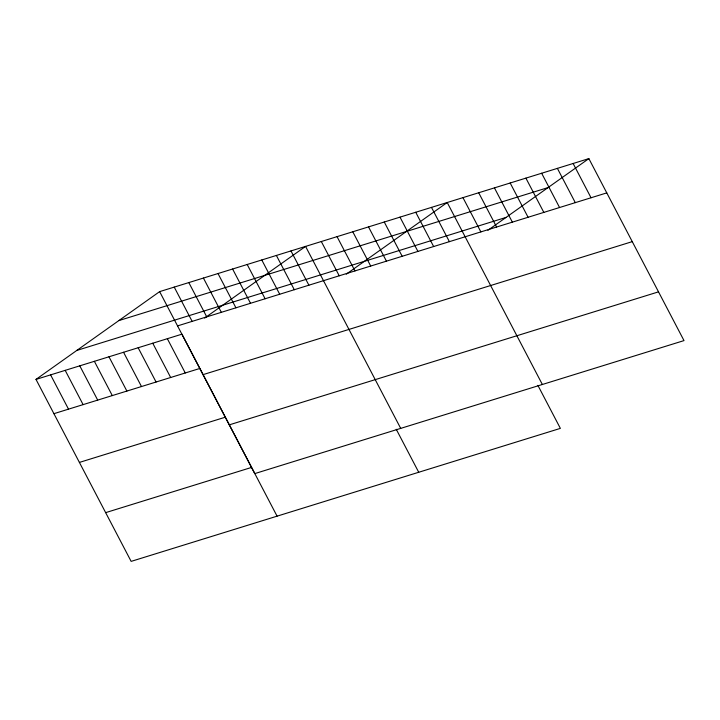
<?xml version="1.0" encoding="UTF-8"?>
<svg xmlns="http://www.w3.org/2000/svg" width="720" height="720" viewBox="0 0 720 720"><rect width="100%" height="100%" fill="white"/><g stroke="black" fill="none" stroke-linecap="round" stroke-linejoin="round"><path stroke-width="1.08" d="M537.885 385.362L560.367 428.373L131.139 561.384L36 379.404L159.633 291.627L588.861 158.616L684 340.596L254.772 473.607L159.633 291.627M204.606 318.087L305.568 246.402L400.707 428.382M346.248 274.194L447.219 202.509L542.358 384.489M487.899 230.301L588.861 158.616M118.836 320.589L548.064 187.587M76.797 350.433L506.025 217.431M177.552 325.899L606.78 192.888M36 379.404L181.935 334.179L277.074 516.159M53.919 413.676L199.854 368.451M203.031 374.643L632.259 241.632M79.398 462.42L225.333 417.195M229.284 424.863L658.521 291.852M105.651 512.64L251.595 467.415M573.129 163.494L591.039 197.766M557.388 168.372L575.298 202.644M541.647 173.25L559.566 207.522M525.906 178.128L543.825 212.4M510.174 183.006L528.084 217.269M494.433 187.875L512.352 222.147M478.692 192.753L496.611 227.025M462.96 197.631L480.87 231.903M431.478 207.387L449.397 241.659M415.737 212.265L433.656 246.537M400.005 217.143L417.915 251.415M384.264 222.021L402.183 256.284M368.523 226.899L386.442 261.162M352.782 231.768L370.701 266.04M337.05 236.646L354.96 270.918M321.309 241.524L339.228 275.796M396.234 429.255L418.725 472.266M290.979 250.929L308.889 285.192M276.381 255.447L294.3 289.719M261.792 259.974L279.702 294.237M247.194 264.492L265.113 298.764M232.605 269.01L250.515 303.282M218.007 273.537L235.926 307.809M203.418 278.055L221.328 312.327M188.82 282.582L206.739 316.854M174.231 287.1L192.141 321.372M167.346 338.706L185.256 372.969M152.748 343.224L170.667 377.496M138.159 347.742L156.069 382.014M123.561 352.269L141.48 386.541M108.972 356.787L126.882 391.059M94.374 361.314L112.293 395.586M79.785 365.832L97.695 400.104M65.187 370.359L83.106 404.631M50.598 374.877L68.508 409.149"/></g></svg>
